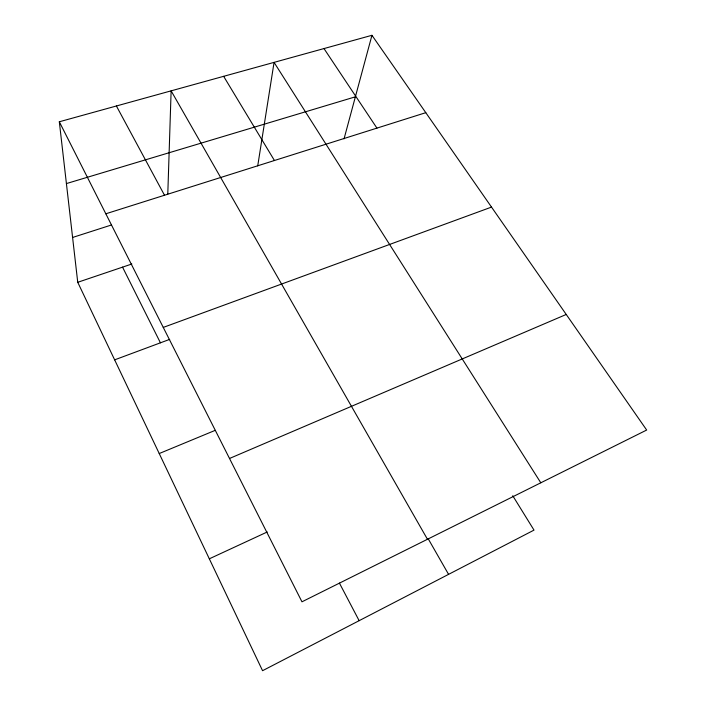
<?xml version="1.0" encoding="UTF-8"?>
<svg xmlns="http://www.w3.org/2000/svg" width="706" height="706" viewBox="0 0 706 706"><rect width="100%" height="100%" fill="white"/><g stroke="black" fill="none" stroke-linecap="round" stroke-linejoin="round"><path stroke-width="1.06" d="M167.79 194.018L171.126 90.853L427.465 539.278M257.725 165.875L274.069 62.375L540.814 482.798M344.051 138.844L371.947 35.3L59.322 121.776L77.739 282.294L262.561 670.7L534.01 530.109L512.75 495.753M209.32 558.817L267.256 531.971M229.512 458.476L566.238 314.461M159.229 453.543L215.18 430.36M114.646 359.848L169.687 339.374M163.262 327.416L491.517 207.096M77.739 282.294L131.837 264M72.594 237.463L111.389 225.011M105.829 213.786L425.797 112.678M66.408 183.578L355.365 96.828M371.947 35.3L646.678 430.042L301.965 601.812L59.322 121.776M323.983 48.564L376.933 128.113M223.643 76.327L274.44 160.5M428.021 538.457L448.566 574.357M116.402 105.988L164.507 195.244M339.418 583.094L359.142 620.68M122.553 267.142L160.43 342.816"/></g></svg>
